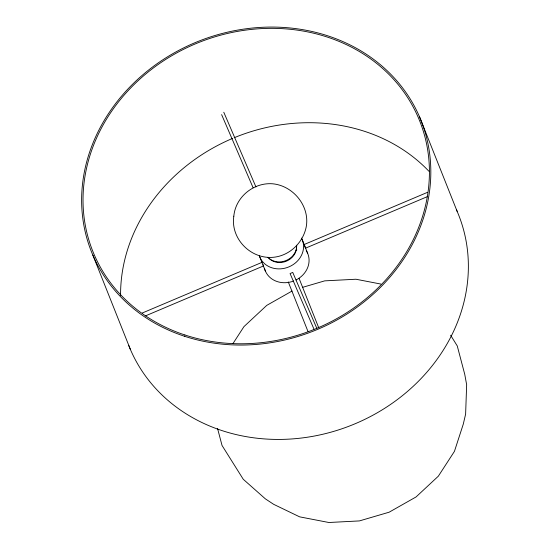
<?xml version="1.0" encoding="UTF-8"?>
<svg xmlns="http://www.w3.org/2000/svg" width="550" height="550" viewBox="0 0 550 550"><rect width="100%" height="100%" fill="white"/><g stroke="black" fill="none" stroke-linecap="round" stroke-linejoin="round"><path stroke-width="0.82" d="M232.98 343.558L243.966 326.611L266.75 305.381L292.064 291.039M142.361 312.971L262.075 262.322M303.944 244.613L427.598 192.301M145.441 315.899L263.581 265.918M427.529 196.563L305.456 248.208L304.624 245.706M302.521 287.361L324.72 280.857L355.953 279.235L380.875 284.061M450.622 335.232L457.263 345.943L464.743 374.323L466.654 384.759L465.623 414.095L463.286 424.119L454.444 451.351L438.336 476.19L416.061 496.946L389.139 512.201L359.397 520.919L328.866 522.5L299.626 516.842L273.673 504.329L265.334 498.829L243.258 479.27L222.035 445.459L217.546 428.429M223.781 112.241L255.949 186.959M316.786 328.268L292.744 272.429L290.077 273.556L313.947 329.079M221.616 114.627L253.11 187.77M419.574 116.958L457.132 211.324M302.122 239.415L307.629 253.254M299.049 278.327L318.739 327.8M288.276 281.951L307.966 331.43M263.079 264.66L263.361 265.361M259.896 257.276L265.403 271.116M92.868 255.166L130.426 349.539M296.684 245.245A16.39 14.403 -21.7 0 1 286.261 260.466A16.39 14.403 -21.7 0 1 267.967 257.393M296.649 249.212A14.829 13.028 -21.7 0 1 296.643 250.601M120.581 295.439A175.966 154.639 -21.7 0 1 232.623 138.38M234.183 137.734A175.966 154.639 -21.7 0 1 428.911 171.249M456.452 209.784A177.382 155.884 -21.7 0 1 354.097 424.181A177.382 155.884 -21.7 0 1 128.817 345.641M301.469 238.061A22.928 20.151 -21.7 0 1 288.977 266.853A22.928 20.151 -21.7 0 1 259.359 255.874M306.206 250.594A22.928 20.151 -21.7 0 1 296.038 279.978M293.693 281.009A22.928 20.151 -21.7 0 1 264.454 268.256M296.512 245.699A15.833 13.915 -21.7 0 1 286.509 261.126A15.833 13.915 -21.7 0 1 268.352 257.613M233.819 216.212C230.677 236.631 247.369 255.887 267.644 257.338C286.543 258.775 303.407 244.097 306.419 225.741C309.43 205.356 292.689 185.488 272.401 183.769C253.454 182.387 235.476 197.161 233.819 216.212M184.883 334.978A175.966 154.639 -21.7 0 0 428.574 156.613A175.966 154.639 -21.7 0 0 155.21 66.598A175.966 154.639 -21.7 0 0 184.883 334.978M184.305 336.181A177.382 155.884 -21.7 0 0 429.969 156.372A177.382 155.884 -21.7 0 0 154.399 65.636A177.382 155.884 -21.7 0 0 184.305 336.181"/></g></svg>
